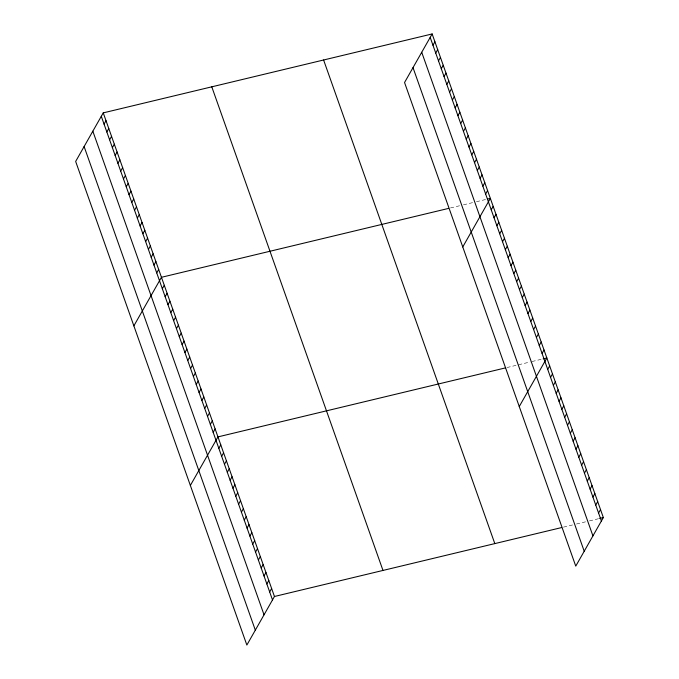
<?xml version="1.0" encoding="UTF-8"?>
<svg xmlns="http://www.w3.org/2000/svg" width="679" height="679" viewBox="0 0 679 679"><rect width="100%" height="100%" fill="white"/><g stroke="black" fill="none" stroke-linecap="round" stroke-linejoin="round"><path stroke-width="0.51" stroke-dasharray="3.4 2.55" d="M450.466 207.952L459.742 205.72M463.451 204.829L473.653 202.384M476.437 201.714L486.639 199.27M506.958 367.543L530.146 361.975M532.005 361.534L542.207 359.081M563.46 527.133L572.736 524.909M576.446 524.018L586.648 521.565M589.431 520.903L599.633 518.45"/><path stroke-width="1.02" d="M432.141 33.95L404.548 82.515L575.758 566.125L603.342 517.559L432.141 33.95L103.242 112.875L75.658 161.441L246.859 645.05L274.452 596.485L561.601 527.575M104.065 124.138L106.017 120.701M106.832 131.972L108.793 128.535M109.608 139.798L111.56 136.36M112.383 147.632L114.335 144.194M115.15 155.457L117.102 152.02M117.925 163.291L119.877 159.854M120.692 171.116L122.644 167.679M123.468 178.95L125.42 175.513M126.243 186.776L128.195 183.338M129.01 194.61L130.962 191.172M131.785 202.435L133.738 198.998M134.552 210.269L136.504 206.832M137.328 218.095L139.28 214.657M140.095 225.929L142.047 222.491M142.87 233.754L144.822 230.317M145.645 241.588L147.598 238.151M148.412 249.414L150.365 245.976M151.188 257.248L153.14 253.81M153.955 265.073L155.907 261.636M156.73 272.907L158.682 269.47M133.865 325.869L161.458 277.295L448.607 208.394M162.323 288.719L164.276 285.282M165.15 296.698L167.102 293.26M167.976 304.676L169.928 301.238M170.802 312.654L172.755 309.217M173.629 320.632L175.581 317.195M176.447 328.611L178.407 325.173M179.273 336.597L181.225 333.16M182.099 344.576L184.051 341.138M184.926 352.554L186.878 349.116M187.752 360.532L189.704 357.095M190.578 368.51L192.53 365.073M193.396 376.489L195.348 373.051M196.223 384.467L198.175 381.038M199.049 392.454L201.001 389.016M201.875 400.432L203.827 396.994M204.702 408.41L206.654 404.973M207.528 416.388L209.48 412.951M210.346 424.367L212.298 420.929M432.964 45.213L434.916 41.784M213.172 432.345L215.124 428.907M435.731 53.047L437.683 49.609M190.358 485.46L217.951 436.894L505.1 367.984M438.507 60.872L440.459 57.443M218.825 448.31L220.777 444.872M441.274 68.706L443.226 65.269M221.651 456.288L223.603 452.851M444.049 76.54L446.001 73.103M224.477 464.266L226.43 460.829M446.824 84.366L448.777 80.928M227.295 472.244L229.247 468.807M449.591 92.2L451.543 88.762M230.122 480.223L232.074 476.785M452.367 100.025L454.319 96.588M232.948 488.201L234.9 484.772M455.134 107.859L457.086 104.422M235.774 496.188L237.726 492.75M457.909 115.685L459.861 112.247M238.601 504.166L240.553 500.729M460.685 123.519L462.637 120.081M241.418 512.144L243.371 508.707M463.451 131.344L465.404 127.907M244.245 520.122L246.197 516.685M466.227 139.178L468.179 135.741M247.071 528.101L249.023 524.663M468.994 147.004L470.946 143.566M249.897 536.079L251.85 532.642M471.769 154.837L473.721 151.4M252.724 544.066L254.676 540.628M474.536 162.663L476.488 159.225M255.55 552.044L257.502 548.607M477.312 170.497L479.264 167.059M258.368 560.022L260.32 556.585M480.087 178.322L482.039 174.885M261.194 568L263.146 564.563M482.854 186.156L484.806 182.719M264.021 575.979L265.973 572.541M485.629 193.982L487.581 190.544M266.847 583.957L268.799 580.52M462.764 246.944L490.348 198.378L487.564 199.049M269.673 591.944L271.625 588.506M491.223 209.794L493.175 206.357M494.049 217.772L496.001 214.335M496.875 225.751L498.827 222.313M499.702 233.729L501.654 230.3M502.519 241.716L504.472 238.278M505.346 249.694L507.298 246.256M508.172 257.672L510.124 254.235M510.998 265.65L512.951 262.213M513.825 273.629L515.777 270.191M516.651 281.607L518.603 278.169M519.469 289.594L521.421 286.156M522.295 297.572L524.247 294.134M525.122 305.55L527.074 302.113M527.948 313.528L529.9 310.091M530.774 321.507L532.726 318.069M533.601 329.485L535.553 326.047M536.418 337.471L538.371 334.034M539.245 345.45L541.197 342.012M542.071 353.428L544.023 349.991M519.257 406.534L546.85 357.969L543.141 358.86M547.724 369.384L549.676 365.947M550.542 377.363L552.494 373.925M553.368 385.341L555.32 381.912M556.194 393.328L558.146 389.89M559.021 401.306L560.973 397.869M561.847 409.284L563.799 405.847M564.673 417.262L566.625 413.825M567.491 425.241L569.443 421.803M570.318 433.219L572.27 429.782M573.144 441.206L575.096 437.768M575.97 449.184L577.922 445.747M578.797 457.162L580.749 453.725M581.623 465.14L583.575 461.703M584.441 473.119L586.393 469.681M587.267 481.097L589.219 477.66M590.093 489.075L592.046 485.646M592.92 497.062L594.872 493.625M595.746 505.04L597.698 501.603M598.564 513.018L600.525 509.581M599.633 518.45L603.342 517.559M430.189 37.387L601.39 520.997M421.727 52.283L592.928 535.892M413.01 67.628L584.212 551.238M323.603 59.998L494.813 543.607M211.78 86.827L382.981 570.436M103.242 112.875L274.452 596.485M101.29 116.304L272.5 599.922M92.836 131.2L264.038 614.809M84.111 146.545L255.321 630.154"/></g></svg>
